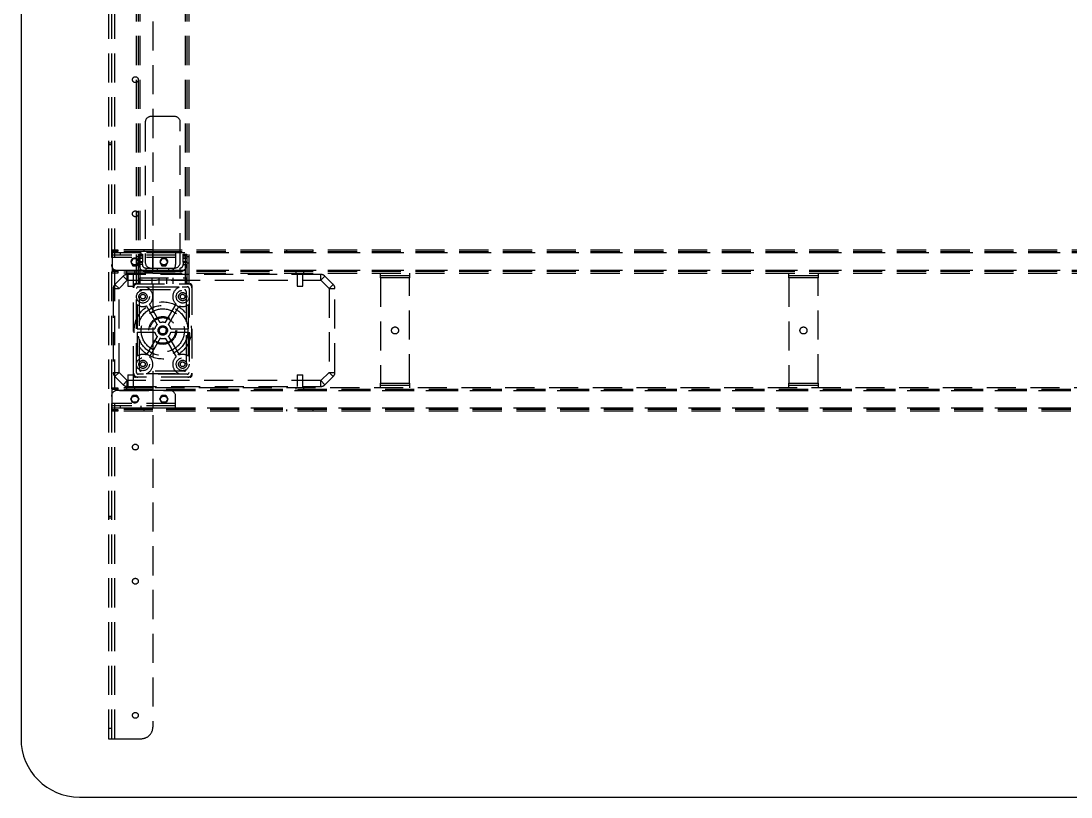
# Model space of a CAD drawing. Header units: millimetres. Extents: x -429 to 16771, y -1239 to 5751.
# Drawn here: x 1825 to 2725, y 15 to 681 of the extents above; entities that cross this region are included whole.
import ezdxf

# ---------------------------------------------------------------- set-up
doc = ezdxf.new("R2010")
doc.units = ezdxf.units.MM
doc.header["$LTSCALE"] = 100
doc.linetypes.add('HIDDEN', pattern=[0.375, 0.25, -0.125])

msp = doc.modelspace()

# ---------------------------------------------------------------- linework, layer by layer
at = {"color": 7, "linetype": 'HIDDEN', "lineweight": -3}
for p, q in [((1925.6, 455.4), (1925.6, 1243.4)), ((1927, 455.4), (1927, 1243.4)), ((1927, 455.4), (1927, 1243.4)), ((1927, 455.4), (1927, 1243.4)), ((1966, 455.4), (1966, 1243.4)), ((1966, 455.4), (1966, 1243.4)), ((1966, 455.4), (1966, 1243.4)), ((1967.4, 455.4), (1967.4, 1243.4)), ((1927, 455.4), (1927, 832.72)), ((1924, 455.4), (1924, 815.4)), ((1966, 455.4), (1966, 815.4)), ((1969, 455.4), (1969, 815.4)), ((1900, 765.4), (1900, 65.4)), ((1902.5, 765.4), (1902.5, 65.4)), ((1905, 765.4), (1905, 65.4)), ((1905, 765.4), (1905, 65.4)), ((1938, 755.4), (1938, 75.4)), ((1931.5, 593.9), (1931.5, 473.9)), ((1956.5, 598.9), (1936.5, 598.9)), ((1961.5, 473.9), (1961.5, 593.9)), ((1902.5, 575.98), (1900, 575.98)), ((1900, 574.83), (1902.5, 574.83)), ((1957.5, 481.9), (1902.5, 481.9)), ((1957.5, 479.9), (1902.5, 479.9)), ((1957.5, 477.9), (1902.5, 477.9)), ((1957.5, 477.9), (1902.5, 477.9)), ((1957.5, 477.9), (1902.5, 477.9)), ((1957.5, 477.9), (1902.5, 477.9)), ((1903, 483.15), (1903, 484.65)), ((1903, 484.65), (1908, 484.65)), ((1908, 483.15), (1903, 483.15)), ((1903, 483.15), (1903, 482.15)), ((1903, 482.15), (3547, 482.15)), ((1903, 482.15), (3547, 482.15)), ((1903, 482.15), (1903, 467.15)), ((1907.5, 484.65), (1907.5, 483.15)), ((1908, 484.65), (1908, 483.15)), ((1938, 484.65), (1908, 484.65)), ((1938, 483.15), (1908, 483.15)), ((1910, 481.9), (1910, 479.9)), ((1920.77, 476.9), (1919.03, 473.9)), ((1924.23, 476.9), (1920.77, 476.9)), ((1925.6, 478.4), (1924, 478.4)), ((1925.96, 473.9), (1924.23, 476.9)), ((1926, 480.9), (1929, 480.9)), ((1926, 479.44), (1926, 480.9)), ((1929, 479.44), (1926, 479.44)), ((1926, 477.37), (1926, 479.44)), ((1926, 479.44), (1929, 479.44)), ((1926, 477.37), (1929, 477.37)), ((1926, 473.83), (1926, 477.37)), ((1929, 477.37), (1926, 477.37)), ((1929, 477.15), (1926, 477.15)), ((1928, 479.9), (1928, 481.9)), ((1929, 480.9), (1929, 479.44)), ((1929, 479.44), (1929, 477.37)), ((1929, 477.37), (1929, 473.83)), ((1930.5, 483.15), (1930.5, 484.65)), ((1938, 484.65), (3512, 484.65)), ((1938, 483.15), (3512, 483.15)), ((1938, 482.15), (3512, 482.15)), ((1938, 467.15), (1938, 482.15)), ((1938, 482.15), (3512, 482.15)), ((1945.77, 476.9), (1944.03, 473.9)), ((1949.23, 476.9), (1945.77, 476.9)), ((1950.96, 473.9), (1949.23, 476.9)), ((1957.5, 481.9), (1957.5, 477.9)), ((1957.5, 477.9), (1957.5, 471.9)), ((1964, 480.9), (1967, 480.9)), ((1964, 479.44), (1964, 480.9)), ((1967, 479.44), (1964, 479.44)), ((1964, 477.37), (1964, 479.44)), ((1964, 479.44), (1967, 479.44)), ((1964, 473.83), (1964, 477.37)), ((1964, 477.37), (1967, 477.37)), ((1967, 477.37), (1964, 477.37)), ((1967, 477.15), (1964, 477.15)), ((1967, 480.9), (1967, 479.44)), ((1967, 479.44), (1967, 477.37)), ((1967, 477.37), (1967, 473.83)), ((1969, 478.4), (1967.4, 478.4)), ((2052.5, 484.65), (2052.5, 483.15)), ((2075.5, 483.15), (2075.5, 484.65)), ((1919.03, 473.9), (1920.77, 470.9)), ((1920.77, 470.9), (1924.23, 470.9)), ((1924, 473.4), (1925.6, 473.4)), ((1924.23, 470.9), (1925.96, 473.9)), ((1926, 474.65), (1929, 474.65)), ((1929, 473.83), (1926, 473.83)), ((1926, 471.9), (1926, 473.83)), ((1926, 473.83), (1929, 473.83)), ((1929, 471.9), (1926, 471.9)), ((1929, 471.9), (1926, 471.9)), ((1929, 471.9), (1929, 473.83)), ((1932, 468.9), (1932, 465.9)), ((1932, 468.9), (1961, 468.9)), ((1932, 468.9), (1932, 465.9)), ((1941.75, 468.9), (1941.75, 465.9)), ((1944.03, 473.9), (1945.77, 470.9)), ((1945.77, 470.9), (1949.23, 470.9)), ((1949.23, 470.9), (1950.96, 473.9)), ((1951.25, 468.9), (1951.25, 465.9)), ((1961, 468.9), (1961, 465.9)), ((1961, 468.9), (1961, 465.9)), ((1964, 474.65), (1967, 474.65)), ((1967, 473.83), (1964, 473.83)), ((1964, 473.83), (1964, 471.9)), ((1964, 473.83), (1967, 473.83)), ((1964, 471.9), (1967, 471.9)), ((1964, 471.9), (1967, 471.9)), ((1967, 473.83), (1967, 471.9)), ((1967.4, 473.4), (1969, 473.4)), ((1903, 467.15), (3547, 467.15)), ((1903, 467.15), (3547, 467.15)), ((1903, 467.15), (1903, 466.15)), ((1903, 464.65), (1903, 466.15)), ((1903, 466.15), (1908, 466.15)), ((1908, 464.65), (1903, 464.65)), ((1912.53, 461.94), (1905.46, 454.87)), ((1952.5, 466.9), (1907.5, 466.9)), ((1908, 466.15), (1908, 464.65)), ((1938, 466.15), (1908, 466.15)), ((1938, 464.65), (1908, 464.65)), ((1916.07, 458.4), (1912.53, 461.94)), ((1915.5, 466.15), (1915.5, 464.65)), ((2081.93, 463.4), (1916.07, 463.4)), ((1916.07, 458.4), (1916.07, 463.4)), ((1916.6, 463.4), (1916.6, 453.4)), ((1921.4, 453.4), (1921.4, 463.4)), ((1922.5, 464.65), (1922.5, 466.15)), ((1926.5, 460.4), (1966.5, 460.4)), ((1926.5, 458.4), (1926.5, 460.4)), ((1932, 465.9), (1961, 465.9)), ((1937.5, 455.4), (1937.5, 460.4)), ((1938, 467.15), (3512, 467.15)), ((1938, 467.15), (3512, 467.15)), ((1938, 466.15), (3512, 466.15)), ((1938, 464.65), (2865, 464.65)), ((1943.1, 460.4), (1943.1, 455.4)), ((1949.9, 455.4), (1949.9, 460.4)), ((1955.5, 455.4), (1955.5, 460.4)), ((1966.5, 460.4), (1966.5, 458.4)), ((2060.5, 466.15), (2060.5, 464.65)), ((2061.6, 463.4), (2061.6, 453.4)), ((2066.4, 453.4), (2066.4, 463.4)), ((2067.5, 464.65), (2067.5, 466.15)), ((2081.93, 458.4), (2081.93, 463.4)), ((2081.93, 458.4), (2085.46, 461.94)), ((2092.53, 454.87), (2085.46, 461.94)), ((2133, 460.65), (2133, 464.65)), ((2133, 462.65), (2158, 462.65)), ((2158, 460.65), (2133, 460.65)), ((2133, 460.65), (2133, 370.15)), ((2158, 460.65), (2133, 460.65)), ((2158, 464.65), (2158, 460.65)), ((2158, 370.15), (2158, 460.65)), ((2483, 460.65), (2483, 464.65)), ((2483, 462.65), (2508, 462.65)), ((2508, 460.65), (2483, 460.65)), ((2483, 460.65), (2483, 370.15)), ((2508, 460.65), (2483, 460.65)), ((2508, 464.65), (2508, 460.65)), ((2508, 370.15), (2508, 460.65)), ((1904, 451.33), (1904, 379.47)), ((1904, 451.33), (1909, 451.33)), ((1909, 451.33), (1905.46, 454.87)), ((1909, 451.33), (1916.07, 458.4)), ((1909, 379.47), (1909, 451.33)), ((1916.07, 458.4), (2081.93, 458.4)), ((1916.6, 453.4), (1921.4, 453.4)), ((1921.5, 376.9), (1921.5, 453.9)), ((1923, 455.4), (1970, 455.4)), ((1924, 379.4), (1924, 451.4)), ((1925.5, 452.9), (1967.5, 452.9)), ((1926.5, 458.4), (1926.5, 455.4)), ((1966.5, 458.4), (1926.5, 458.4)), ((1928, 450.4), (1965, 450.4)), ((1960.63, 452.4), (1932.37, 452.4)), ((1966.5, 458.4), (1966.5, 455.4)), ((1969, 451.4), (1969, 379.4)), ((1971.5, 453.9), (1971.5, 376.9)), ((2061.6, 453.4), (2066.4, 453.4)), ((2081.93, 458.4), (2089, 451.33)), ((2089, 451.33), (2092.53, 454.87)), ((2089, 451.33), (2094, 451.33)), ((2089, 451.33), (2089, 379.47)), ((2094, 379.47), (2094, 451.33)), ((1926.5, 381.9), (1926.5, 448.9)), ((1966.5, 448.9), (1966.5, 381.9)), ((1924.5, 437.53), (1924.5, 416.9)), ((1941.75, 420.54), (1932.44, 436.43)), ((1944.34, 422.06), (1935.02, 437.94)), ((1948.66, 422.06), (1957.97, 437.94)), ((1951.25, 420.54), (1960.56, 436.43)), ((1968.5, 416.9), (1968.5, 437.53)), ((1924.5, 416.9), (1939.66, 416.9)), ((1924.5, 413.9), (1939.66, 413.9)), ((1924.5, 413.9), (1924.5, 393.28)), ((1953.34, 416.9), (1968.5, 416.9)), ((1953.34, 413.9), (1968.5, 413.9)), ((1968.5, 393.28), (1968.5, 413.9)), ((1941.75, 410.26), (1932.44, 394.38)), ((1944.34, 408.75), (1935.02, 392.86)), ((1946.5, 412.4), (1946.5, 411.86)), ((1948.66, 408.75), (1957.97, 392.86)), ((1951.25, 410.26), (1960.56, 394.38)), ((1904, 379.47), (1909, 379.47)), ((1905.46, 375.94), (1909, 379.47)), ((1916.07, 372.4), (1909, 379.47)), ((1967.5, 377.9), (1925.5, 377.9)), ((1965, 380.4), (1928, 380.4)), ((1932.37, 378.4), (1960.63, 378.4)), ((2089, 379.47), (2081.93, 372.4)), ((2089, 379.47), (2094, 379.47)), ((2092.53, 375.94), (2089, 379.47)), ((1905.46, 375.94), (1912.53, 368.87)), ((1912.53, 368.87), (1916.07, 372.4)), ((2081.93, 372.4), (1916.07, 372.4)), ((1916.07, 367.4), (1916.07, 372.4)), ((1916.6, 377.4), (1921.4, 377.4)), ((1916.6, 377.4), (1916.6, 367.4)), ((1921.4, 367.4), (1921.4, 377.4)), ((1970, 375.4), (1923, 375.4)), ((2061.6, 377.4), (2066.4, 377.4)), ((2061.6, 377.4), (2061.6, 367.4)), ((2066.4, 367.4), (2066.4, 377.4)), ((2085.46, 368.87), (2081.93, 372.4)), ((2081.93, 367.4), (2081.93, 372.4)), ((2085.46, 368.87), (2092.53, 375.94)), ((2133, 370.15), (2158, 370.15)), ((2133, 366.15), (2133, 370.15)), ((2133, 370.15), (2158, 370.15)), ((2158, 370.15), (2158, 366.15)), ((2483, 370.15), (2508, 370.15)), ((2483, 366.15), (2483, 370.15)), ((2483, 370.15), (2508, 370.15)), ((2508, 370.15), (2508, 366.15)), ((1903, 364.65), (1903, 366.15)), ((1903, 366.15), (1908, 366.15)), ((1908, 364.65), (1903, 364.65)), ((1903, 363.65), (1903, 364.65)), ((3547, 363.65), (1903, 363.65)), ((3547, 363.65), (1903, 363.65)), ((1903, 348.65), (1903, 363.65)), ((1952.5, 363.9), (1907.5, 363.9)), ((1908, 366.15), (1908, 364.65)), ((1938, 366.15), (1908, 366.15)), ((1938, 364.65), (1908, 364.65)), ((1915.5, 366.15), (1915.5, 364.65)), ((1916.07, 367.4), (2081.93, 367.4)), ((1919.03, 356.9), (1920.77, 359.9)), ((1920.77, 359.9), (1924.23, 359.9)), ((1922.5, 364.65), (1922.5, 366.15)), ((1924.23, 359.9), (1925.96, 356.9)), ((2865, 366.15), (1938, 366.15)), ((3512, 364.65), (1938, 364.65)), ((3512, 363.65), (1938, 363.65)), ((1938, 363.65), (1938, 348.65)), ((3512, 363.65), (1938, 363.65)), ((1944.03, 356.9), (1945.77, 359.9)), ((1945.77, 359.9), (1949.23, 359.9)), ((1949.23, 359.9), (1950.96, 356.9)), ((2060.5, 366.15), (2060.5, 364.65)), ((2067.5, 364.65), (2067.5, 366.15)), ((2158, 368.15), (2133, 368.15)), ((2508, 368.15), (2483, 368.15)), ((1957.5, 352.9), (1902.5, 352.9)), ((1957.5, 352.9), (1902.5, 352.9)), ((1957.5, 352.9), (1902.5, 352.9)), ((1957.5, 352.9), (1902.5, 352.9)), ((1957.5, 350.9), (1902.5, 350.9)), ((1910, 350.9), (1910, 348.9)), ((1920.77, 353.9), (1919.03, 356.9)), ((1924.23, 353.9), (1920.77, 353.9)), ((1925.96, 356.9), (1924.23, 353.9)), ((1928, 348.9), (1928, 350.9)), ((1945.77, 353.9), (1944.03, 356.9)), ((1949.23, 353.9), (1945.77, 353.9)), ((1950.96, 356.9), (1949.23, 353.9)), ((1957.5, 352.9), (1957.5, 358.9)), ((1957.5, 348.9), (1957.5, 352.9)), ((1957.5, 348.9), (1902.5, 348.9)), ((3547, 348.65), (1903, 348.65)), ((3547, 348.65), (1903, 348.65)), ((1903, 347.65), (1903, 348.65)), ((1903, 346.15), (1903, 347.65)), ((1903, 347.65), (1908, 347.65)), ((1908, 346.15), (1903, 346.15)), ((1907.5, 347.65), (1907.5, 346.15)), ((1908, 347.65), (1908, 346.15)), ((1938, 347.65), (1908, 347.65)), ((1938, 346.15), (1908, 346.15)), ((1930.5, 346.15), (1930.5, 347.65)), ((3512, 348.65), (1938, 348.65)), ((3512, 348.65), (1938, 348.65)), ((3512, 347.65), (1938, 347.65)), ((3512, 346.15), (1938, 346.15)), ((2052.5, 347.65), (2052.5, 346.15)), ((2075.5, 346.15), (2075.5, 347.65)), ((1902.5, 255.98), (1900, 255.98)), ((1900, 254.83), (1902.5, 254.83)), ((1902.5, 74.25), (1900, 74.25)), ((1900, 65.4), (1905, 65.4)), ((1905, 65.4), (1928, 65.4))]:
    msp.add_line(p, q, dxfattribs=at)
at = {"color": 7, "linetype": 'Continuous', "lineweight": -3}
for p, q in [((1825, 765.4), (1825, 65.4)), ((1875, 15.4), (3575, 15.4))]:
    msp.add_line(p, q, dxfattribs=at)
at = {"color": 7, "linetype": 'HIDDEN', "lineweight": -3, "flags": 128}
msp.add_lwpolyline([(1946.5, 411.86), (1945.14, 412.13), (1943.99, 412.9), (1943.23, 414.05), (1942.96, 415.4), (1943.23, 416.76), (1943.99, 417.91), (1945.14, 418.67), (1946.5, 418.94), (1947.85, 418.67), (1949, 417.91), (1949.77, 416.76), (1950.04, 415.4), (1949.77, 414.05), (1949, 412.9), (1947.85, 412.13), (1946.5, 411.86), (1946.5, 411.86)], dxfattribs=at)
msp.add_lwpolyline([(1946.5, 411.86), (1945.14, 412.13), (1943.99, 412.9), (1943.23, 414.05), (1942.96, 415.4), (1943.23, 416.76), (1943.99, 417.91), (1945.14, 418.67), (1946.5, 418.94), (1947.85, 418.67), (1949, 417.91), (1949.77, 416.76), (1950.04, 415.4), (1949.77, 414.05), (1949, 412.9), (1947.85, 412.13), (1946.5, 411.86), (1946.5, 411.86)], dxfattribs=at)
at = {"color": 7, "linetype": 'HIDDEN', "lineweight": -3}
for centre, radius in [((1923, 630.4), 2.5), ((1923, 515.4), 2.5), ((1922.5, 474.65), 3), ((1947.5, 474.65), 3), ((1929.5, 444.4), 5.5), ((1963.5, 444.4), 5.5), ((1929.5, 444.4), 3.5), ((1929.5, 444.4), 2), ((1963.5, 444.4), 3.5), ((1963.5, 444.4), 2), ((1946.5, 415.4), 24.5), ((1946.5, 415.4), 21.5), ((1946.5, 415.4), 18.5), ((1946.5, 415.4), 11.9), ((1946.5, 415.4), 11), ((1946.5, 415.4), 4), ((1946.5, 415.4), 3), ((2145.5, 415.4), 3), ((2495.5, 415.4), 3), ((1929.5, 386.4), 5.5), ((1929.5, 386.4), 3.5), ((1929.5, 386.4), 2), ((1963.5, 386.4), 5.5), ((1963.5, 386.4), 3.5), ((1963.5, 386.4), 2), ((1922.5, 356.15), 3), ((1947.5, 356.15), 3), ((1923, 315.4), 2.5), ((1923, 200.4), 2.5), ((1923, 85.4), 2.5)]:
    msp.add_circle(centre, radius, dxfattribs=at)
for centre, radius, start, end in [((1936.5, 593.9), 5, 90, 180), ((1956.5, 593.9), 5, 0, 90), ((1907.5, 471.9), 5, 180, 270), ((1932, 471.9), 6, 180, 270), ((1932, 471.9), 3, 180, 270), ((1936.5, 473.9), 5, 180, 270), ((1952.5, 471.9), 5, 270, 0), ((1956.5, 473.9), 5, 270, 0), ((1961, 471.9), 6, 270, 0), ((1961, 471.9), 3, 270, 0), ((1916.07, 458.4), 5, 90, 135), ((2081.93, 458.4), 5, 45, 90), ((1909, 451.33), 5, 135, 180), ((1925, 451.9), 3.5, 90, 180), ((1923, 453.9), 1.5, 90, 180), ((1925.5, 451.4), 1.5, 90, 180), ((1928, 448.9), 1.5, 90, 180), ((1929.5, 444.4), 8.5, 310.54337, 70.25008), ((1963.5, 444.4), 8.5, 109.74992, 229.45663), ((1965, 448.9), 1.5, 0, 90), ((1967.5, 451.4), 1.5, 0, 90), ((1968, 451.9), 3.5, 0, 90), ((1970, 453.9), 1.5, 0, 90), ((2089, 451.33), 5, 0, 45), ((1929.5, 444.4), 8.5, 233.96812, 290.21488), ((1963.5, 444.4), 8.5, 249.78512, 306.03188), ((1946.5, 415.4), 7, 132.75275, 167.62637), ((1946.5, 415.4), 7, 192.37363, 227.24725), ((1946.5, 415.4), 7, 71.9945, 108.0055), ((1946.5, 415.4), 7, 12.37363, 47.24725), ((1946.5, 415.4), 7, 312.75275, 347.62637), ((1946.5, 415.4), 7, 251.9945, 288.0055), ((1929.5, 386.4), 8.5, 69.78512, 126.03188), ((1929.5, 386.4), 8.5, 289.74992, 49.45663), ((1963.5, 386.4), 8.5, 130.54337, 250.25008), ((1963.5, 386.4), 8.5, 53.96812, 110.21488), ((1909, 379.47), 5, 180, 225), ((1925, 378.9), 3.5, 180, 270), ((1925.5, 379.4), 1.5, 180, 270), ((1928, 381.9), 1.5, 180, 270), ((1965, 381.9), 1.5, 270, 0), ((1967.5, 379.4), 1.5, 270, 0), ((1968, 378.9), 3.5, 270, 0), ((2089, 379.47), 5, 315, 0), ((1923, 376.9), 1.5, 180, 270), ((1970, 376.9), 1.5, 270, 0), ((1907.5, 358.9), 5, 90, 180), ((1916.07, 372.4), 5, 225, 270), ((1952.5, 358.9), 5, 0, 90), ((2081.93, 372.4), 5, 270, 315), ((1928, 75.4), 10, 270, 0)]:
    msp.add_arc(centre, radius, start, end, dxfattribs=at)
at = {"color": 7, "linetype": 'Continuous', "lineweight": -3}
msp.add_arc((1875, 65.4), 50, 180, 270, dxfattribs=at)
at = {"color": 7, "linetype": 'HIDDEN', "lineweight": -3}
msp.add_open_spline([(1946.5, 411.97), (1946.87, 412.04), (1947.61, 412.16), (1948.55, 412.81), (1949.23, 413.7), (1949.52, 414.62), (1949.5, 415.19), (1949.5, 415.4)], degree=3, knots=[0, 0, 0, 0, 0.220659, 0.441326, 0.661891, 0.873003, 1, 1, 1, 1], dxfattribs=at)

doc.saveas('drawing.dxf')
